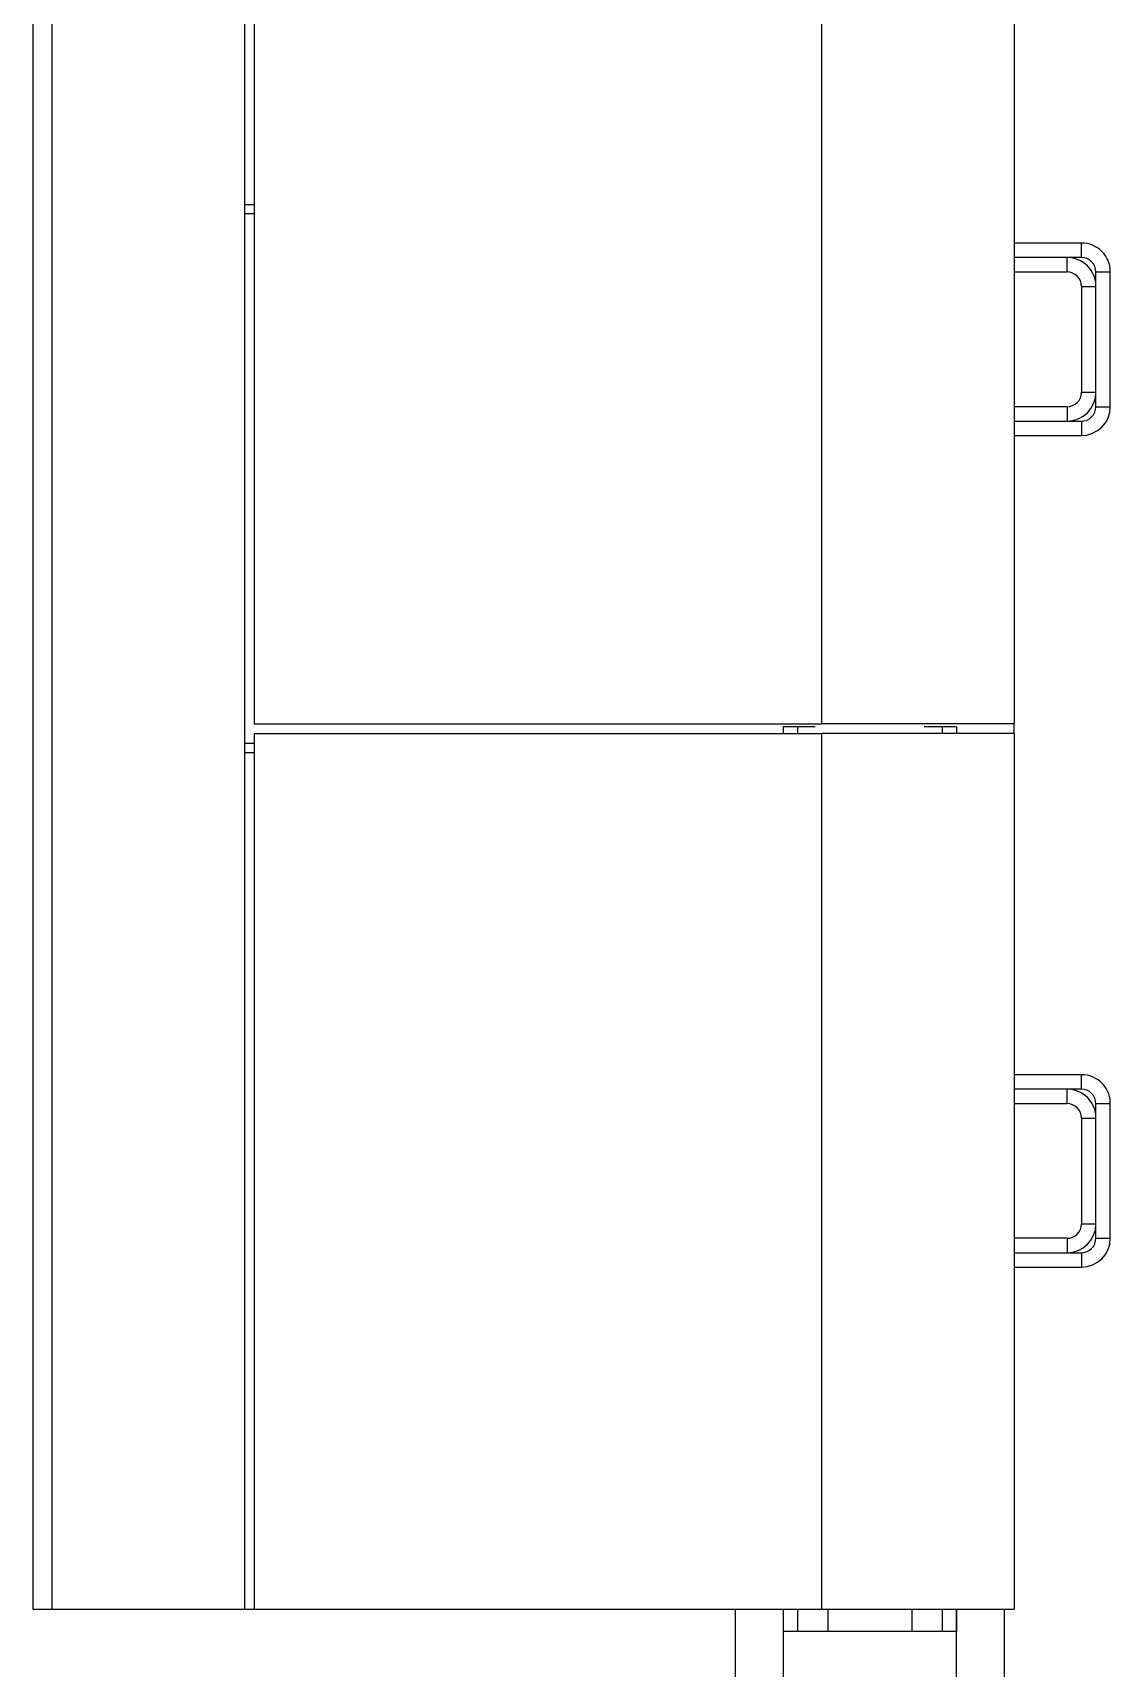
# Model space of a CAD drawing. Header units: inches. Extents: x -955375 to 106222, y -96450 to 64845.
# Drawn here: x 28488 to 29639, y 45156 to 46904 of the extents above; entities that cross this region are included whole.
import ezdxf

# ---------------------------------------------------------------- set-up
doc = ezdxf.new("R2010")
doc.units = ezdxf.units.IN
doc.header["$MEASUREMENT"] = 0
doc.layers.add('Layer9', color=7, linetype='Continuous')
doc.layers.add('maquinas', color=7, linetype='Continuous')

# ---------------------------------------------------------------- blocks, each defined once
blk = doc.blocks.new('ertyuiop')
at = {"layer": 'maquinas', "color": 3, "linetype": 'Continuous'}
for p, q in [((1022896.9, 78351.1, 1.1), (1019148, 78351.1, 1.1)), ((1019148, 78351.1, 1.1), (1019148, 78331, 1.1)), ((1019148, 78331, 1.1), (1019148, 78130, 1.1)), ((1022896.9, 78331, 1.1), (1019148, 78331, 1.1)), ((1021680.8, 78130, 1.1), (1019148, 78130, 1.1)), ((1019148, 78130, 1.1), (1019148, 78119.9, 1.1)), ((1020042.5, 78119.9, 1.1), (1020042.5, 78130, 1.1)), ((1020052.6, 78130, 1.1), (1020052.6, 78119.9, 1.1)), ((1020605.4, 78119.9, 1.1), (1020605.4, 78130, 1.1)), ((1020615.4, 78130, 1.1), (1020615.4, 78119.9, 1.1)), ((1020062.6, 78119.9, 1.1), (1019148, 78119.9, 1.1)), ((1019148, 78119.9, 1.1), (1019148, 77526.9, 1.1)), ((1020062.6, 78119.9, 1.1), (1020062.6, 77526.9, 1.1)), ((1020072.7, 78119.9, 1.1), (1020072.7, 77526.9, 1.1)), ((1020866.7, 78119.9, 1.1), (1020072.7, 78119.9, 1.1)), ((1019148, 77617.4, 1.1), (1016384.1, 77617.4, 1.1)), ((1019148, 77567.1, 1.1), (1016032.3, 77567.1, 1.1)), ((1019148, 77567.1, 1.1), (1019124.9, 77567.1, 1.1)), ((1019124.9, 77552.3, 1.1), (1019124.9, 77567.1, 1.1)), ((1020069.7, 77567.1, 1.1), (1020062.6, 77567.1, 1.1)), ((1020069.7, 77552.3, 1.1), (1020069.7, 77567.1, 1.1)), ((1019148, 77552.3, 1.1), (1019124.9, 77552.3, 1.1)), ((1019124.9, 77520.5, 1.1), (1019124.9, 77552.3, 1.1)), ((1020069.7, 77552.3, 1.1), (1020062.6, 77552.3, 1.1)), ((1020069.7, 77533.6, 1.1), (1020069.7, 77552.3, 1.1)), ((1019148, 77526.9, 1.1), (1020062.6, 77526.9, 1.1)), ((1019148, 77526.9, 1.1), (1019148, 77325.9, 1.1)), ((1020062.6, 77325.9, 1.1), (1020062.6, 77526.9, 1.1)), ((1020072.7, 77526.9, 1.1), (1020866.7, 77526.9, 1.1)), ((1020072.7, 77325.9, 1.1), (1020072.7, 77526.9, 1.1)), ((1019148, 77520.5, 1.1), (1019124.9, 77520.5, 1.1)), ((1019124.9, 77432.8, 1.1), (1019124.9, 77520.5, 1.1)), ((1019148, 77432.8, 1.1), (1019124.9, 77432.8, 1.1)), ((1019124.9, 77401.1, 1.1), (1019124.9, 77432.8, 1.1)), ((1020069.7, 77401.1, 1.1), (1020069.7, 77419.8, 1.1)), ((1016032.3, 77386.2, 1.1), (1019148, 77386.2, 1.1)), ((1019148, 77401.1, 1.1), (1019124.9, 77401.1, 1.1)), ((1019124.9, 77386.2, 1.1), (1019124.9, 77401.1, 1.1)), ((1019148, 77386.2, 1.1), (1019124.9, 77386.2, 1.1)), ((1020069.7, 77401.1, 1.1), (1020062.6, 77401.1, 1.1)), ((1020069.7, 77386.2, 1.1), (1020062.6, 77386.2, 1.1)), ((1020069.7, 77386.2, 1.1), (1020069.7, 77401.1, 1.1)), ((1016384.1, 77336, 1.1), (1019148, 77336, 1.1)), ((1020062.6, 77325.9, 1.1), (1019148, 77325.9, 1.1)), ((1019505.4, 77325.9, 1.1), (1019505.4, 77255.6, 1.1)), ((1019520.4, 77325.9, 1.1), (1019520.4, 77270.6, 1.1)), ((1019535.5, 77270.6, 1.1), (1019535.5, 77325.9, 1.1)), ((1019676.2, 77325.9, 1.1), (1019676.2, 77270.6, 1.1)), ((1019691.3, 77270.6, 1.1), (1019691.3, 77325.9, 1.1)), ((1019706.4, 77255.6, 1.1), (1019706.4, 77325.9, 1.1)), ((1020062.6, 77325.9, 1.1), (1020072.7, 77325.9, 1.1)), ((1020866.7, 77325.9, 1.1), (1020072.7, 77325.9, 1.1)), ((1020373.9, 77325.9, 1.1), (1020373.9, 77255.6, 1.1)), ((1020389, 77325.9, 1.1), (1020389, 77270.6, 1.1)), ((1020404.1, 77270.6, 1.1), (1020404.1, 77325.9, 1.1)), ((1020544.8, 77325.9, 1.1), (1020544.8, 77270.6, 1.1)), ((1020559.8, 77270.6, 1.1), (1020559.8, 77325.9, 1.1)), ((1020574.9, 77255.6, 1.1), (1020574.9, 77325.9, 1.1)), ((1019520.4, 77270.6, 1.1), (1019520.4, 77255.6, 1.1)), ((1019535.5, 77270.6, 1.1), (1019520.4, 77270.6, 1.1)), ((1019676.2, 77270.6, 1.1), (1019691.3, 77270.6, 1.1)), ((1019691.3, 77255.6, 1.1), (1019691.3, 77270.6, 1.1)), ((1020404.1, 77270.6, 1.1), (1020389, 77270.6, 1.1)), ((1020389, 77270.6, 1.1), (1020389, 77255.6, 1.1)), ((1020544.8, 77270.6, 1.1), (1020559.8, 77270.6, 1.1)), ((1020559.8, 77255.6, 1.1), (1020559.8, 77270.6, 1.1)), ((1019520.4, 77255.6, 1.1), (1019505.4, 77255.6, 1.1)), ((1019550.6, 77255.6, 1.1), (1019550.6, 77240.5, 1.1)), ((1019661.1, 77255.6, 1.1), (1019550.6, 77255.6, 1.1)), ((1019661.1, 77255.6, 1.1), (1019661.1, 77240.5, 1.1)), ((1019691.3, 77255.6, 1.1), (1019706.4, 77255.6, 1.1)), ((1020389, 77255.6, 1.1), (1020373.9, 77255.6, 1.1)), ((1020419.1, 77255.6, 1.1), (1020419.1, 77240.5, 1.1)), ((1020529.7, 77255.6, 1.1), (1020419.1, 77255.6, 1.1)), ((1020529.7, 77255.6, 1.1), (1020529.7, 77240.5, 1.1)), ((1020559.8, 77255.6, 1.1), (1020574.9, 77255.6, 1.1)), ((1019535.5, 77240.5, 1.1), (1019535.5, 77225.4, 1.1)), ((1019535.5, 77240.5, 1.1), (1019550.6, 77240.5, 1.1)), ((1019550.6, 77240.5, 1.1), (1019661.1, 77240.5, 1.1)), ((1019661.1, 77240.5, 1.1), (1019676.2, 77240.5, 1.1)), ((1019676.2, 77240.5, 1.1), (1019676.2, 77225.4, 1.1)), ((1020404.1, 77240.5, 1.1), (1020419.1, 77240.5, 1.1)), ((1020404.1, 77240.5, 1.1), (1020404.1, 77225.4, 1.1)), ((1020419.1, 77240.5, 1.1), (1020529.7, 77240.5, 1.1)), ((1020529.7, 77240.5, 1.1), (1020544.8, 77240.5, 1.1)), ((1020544.8, 77240.5, 1.1), (1020544.8, 77225.4, 1.1)), ((1019535.5, 77225.4, 1.1), (1019676.2, 77225.4, 1.1)), ((1020404.1, 77225.4, 1.1), (1020544.8, 77225.4, 1.1))]:
    blk.add_line(p, q, dxfattribs=at)
for centre, radius, start, end in [((1019550.6, 77270.6, 1.1), 30.2, 180, 270), ((1019550.6, 77270.6, 1.1), 15.1, 180, 270), ((1019661.1, 77270.6, 1.1), 30.2, 270, 0), ((1019661.1, 77270.6, 1.1), 15.1, 270, 0), ((1020419.1, 77270.6, 1.1), 30.2, 180, 270), ((1020419.1, 77270.6, 1.1), 15.1, 180, 270), ((1020529.7, 77270.6, 1.1), 15.1, 270, 0), ((1020529.7, 77270.6, 1.1), 30.2, 270, 0), ((1019535.5, 77255.6, 1.1), 30.2, 180, 270), ((1019535.5, 77255.6, 1.1), 15.1, 180, 270), ((1019676.2, 77255.6, 1.1), 15.1, 270, 0), ((1019676.2, 77255.6, 1.1), 30.2, 270, 0), ((1020404.1, 77255.6, 1.1), 30.2, 180, 270), ((1020404.1, 77255.6, 1.1), 15.1, 180, 270), ((1020544.8, 77255.6, 1.1), 15.1, 270, 0), ((1020544.8, 77255.6, 1.1), 30.2, 270, 0)]:
    blk.add_arc(centre, radius, start, end, dxfattribs=at)

msp = doc.modelspace()

# ---------------------------------------------------------------- block references
at = {"layer": 'Layer9', "xscale": 1.022831221183081, "yscale": 1.022831221183081, "zscale": 1.022831221183081, "rotation": 89.99999999999999}
msp.add_blockref('ertyuiop', (108627.879, -997197.048, -1.125), dxfattribs=at)

doc.saveas('drawing.dxf')
